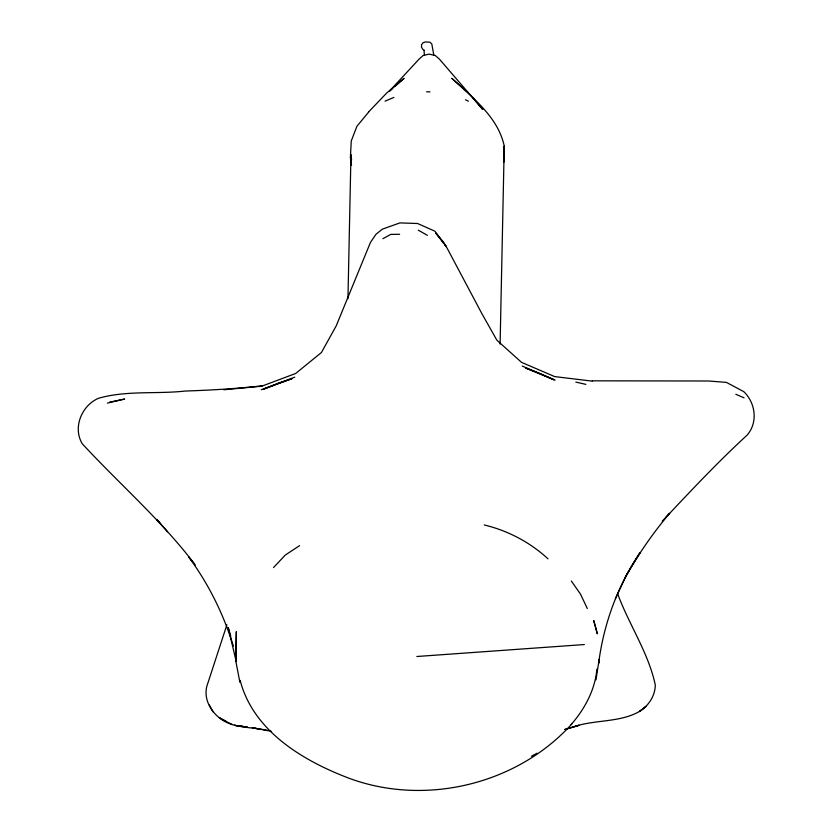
<?xml version="1.0" encoding="UTF-8"?>
<svg xmlns="http://www.w3.org/2000/svg" width="832" height="832" viewBox="0 0 832 832"><rect width="100%" height="100%" fill="white"/><g stroke="black" fill="none" stroke-linecap="round" stroke-linejoin="round"><path stroke-width="1.25" d="M230.786 636.241L228.29 627.702L235.841 660.046L236.33 631.665L235.903 661.586L239.918 682.427M347.953 298.709L350.969 154.669L351.562 159.775M500.105 344.084L504.244 146.13C498.118 116.969 472.42 97.687 451.807 78.322L468.302 92.664M503.786 158.454L504.244 146.13L503.755 161.294M503.786 162.23L503.963 159.817M598.666 662.917L599.206 659.277L595.962 679.869M596.887 669.157C595.046 689.936 584.667 709.051 571.147 724.578M598.53 664.082C603.481 624.416 617.479 585.998 639.912 552.874L626.735 574.465L615.42 598.645M226.886 624.842L207.896 683.041C201.51 698.911 212.451 715.749 226.918 722.561C240.989 728.749 256.932 727.106 271.554 731.484M625.269 577.502C637.926 554.715 652.85 533.239 669.614 513.282L665.496 517.733M389.75 90.792L419.089 59.103L423.155 55.474L429.166 54.132L435.219 55.484L439.39 59.103L482.758 109.439L473.262 98.363M662.262 521.248C689.801 491.93 717.319 462.488 746.97 435.271C758.139 422.739 755.685 403.146 743.87 391.706L726.378 382.377L708.739 381.004L592.249 380.827M571.854 723.923C517.66 783.91 427.253 806.104 351.198 779.043L350.574 778.825C304.221 761.426 253.469 731.817 240.167 680.43M273.51 567.58L285.272 555.069L299.614 545.626M368.482 112.06L386.87 92.851L404.092 78.322L394.638 86.746M368.618 112.122L356.959 126.204L351.26 140.982L350.376 157.903L351.53 165.35M389.917 90.969L392.756 88.431M531.409 756.267L537.108 753.189M385.039 101.161L393.869 97.406M382.918 238.69L390.686 234.395L399.589 234.291M261.3 389.75L294.736 377.177M564.886 729.466L579.062 725.317L564.959 729.446M571.511 727.542C593.486 719.233 618.862 723.143 639.465 711.485C648.534 705.817 655.148 695.926 655.304 685.048C648.606 653.13 629.075 624.79 617.812 594.194M107.411 403.114L124.654 399.038L109.502 402.158M262.392 385.778C236.746 388.7 210.995 390.166 185.214 391.05C156.489 394.243 126.308 390.229 98.426 398.31C81.671 405.569 72.519 427.575 82.264 443.758C119.683 484.286 161.907 520.707 195.302 565.011M223.818 389.771L261.768 386.194L295.651 373.495L321.454 352.487L336.222 325.842L370.458 242.424L375.991 234.26L382.377 229.154L399.932 222.903L417.591 223.506L434.959 231.213L446.441 246.886L481.676 313.258L496.86 340.174L521.508 362.336L554.663 376.594L592.186 381.129M416.842 656.5L584.386 644.54M426.577 91.822L429.967 91.884M244.109 726.773L247.343 727.054L234.468 725.327L242.902 726.596M258.565 728.905L252.21 727.646L267.738 730.694M239.47 725.722L242.944 726.513M575.817 382.075L585.853 384.384M484.245 524.961C507.79 530.566 530.254 542.381 548.007 558.854M522.278 366.07L555.048 380.078M735.842 394.264L744.068 397.831M465.483 99.819L468.395 101.171M424.476 50.315L422.916 49.494L421.533 47.278L421.543 44.772L422.958 42.796L425.308 41.954L430.019 42.172L431.829 44.023L433.753 54.943M232.159 724.62L219.378 717.777L225.69 721.157M418.246 230.152L427.388 235.321M167.482 531.742L156.832 519.459L160.555 523.796M193.627 562.983L188.677 557.014C208.562 583.835 223.506 614.162 233.345 646.038M443.435 243.006L435.916 233.293L443.539 242.206L446.441 246.886L444.943 244.951M571.345 581.027L580.507 594.142L587.319 608.535M213.002 711.818L209.394 705.047M424.039 50.721L424.434 55.203M235.56 652.714L235.903 661.586M646.069 706.358L639.465 711.485L646.069 706.358M278.554 383.198L263.058 389.355L291.918 378.726L278.554 383.198M538.314 372.871L525.481 368.004L554.05 379.818L538.314 372.871M596.222 629.377L593.674 620.454L597.293 633.807L596.222 629.377"/></g></svg>
